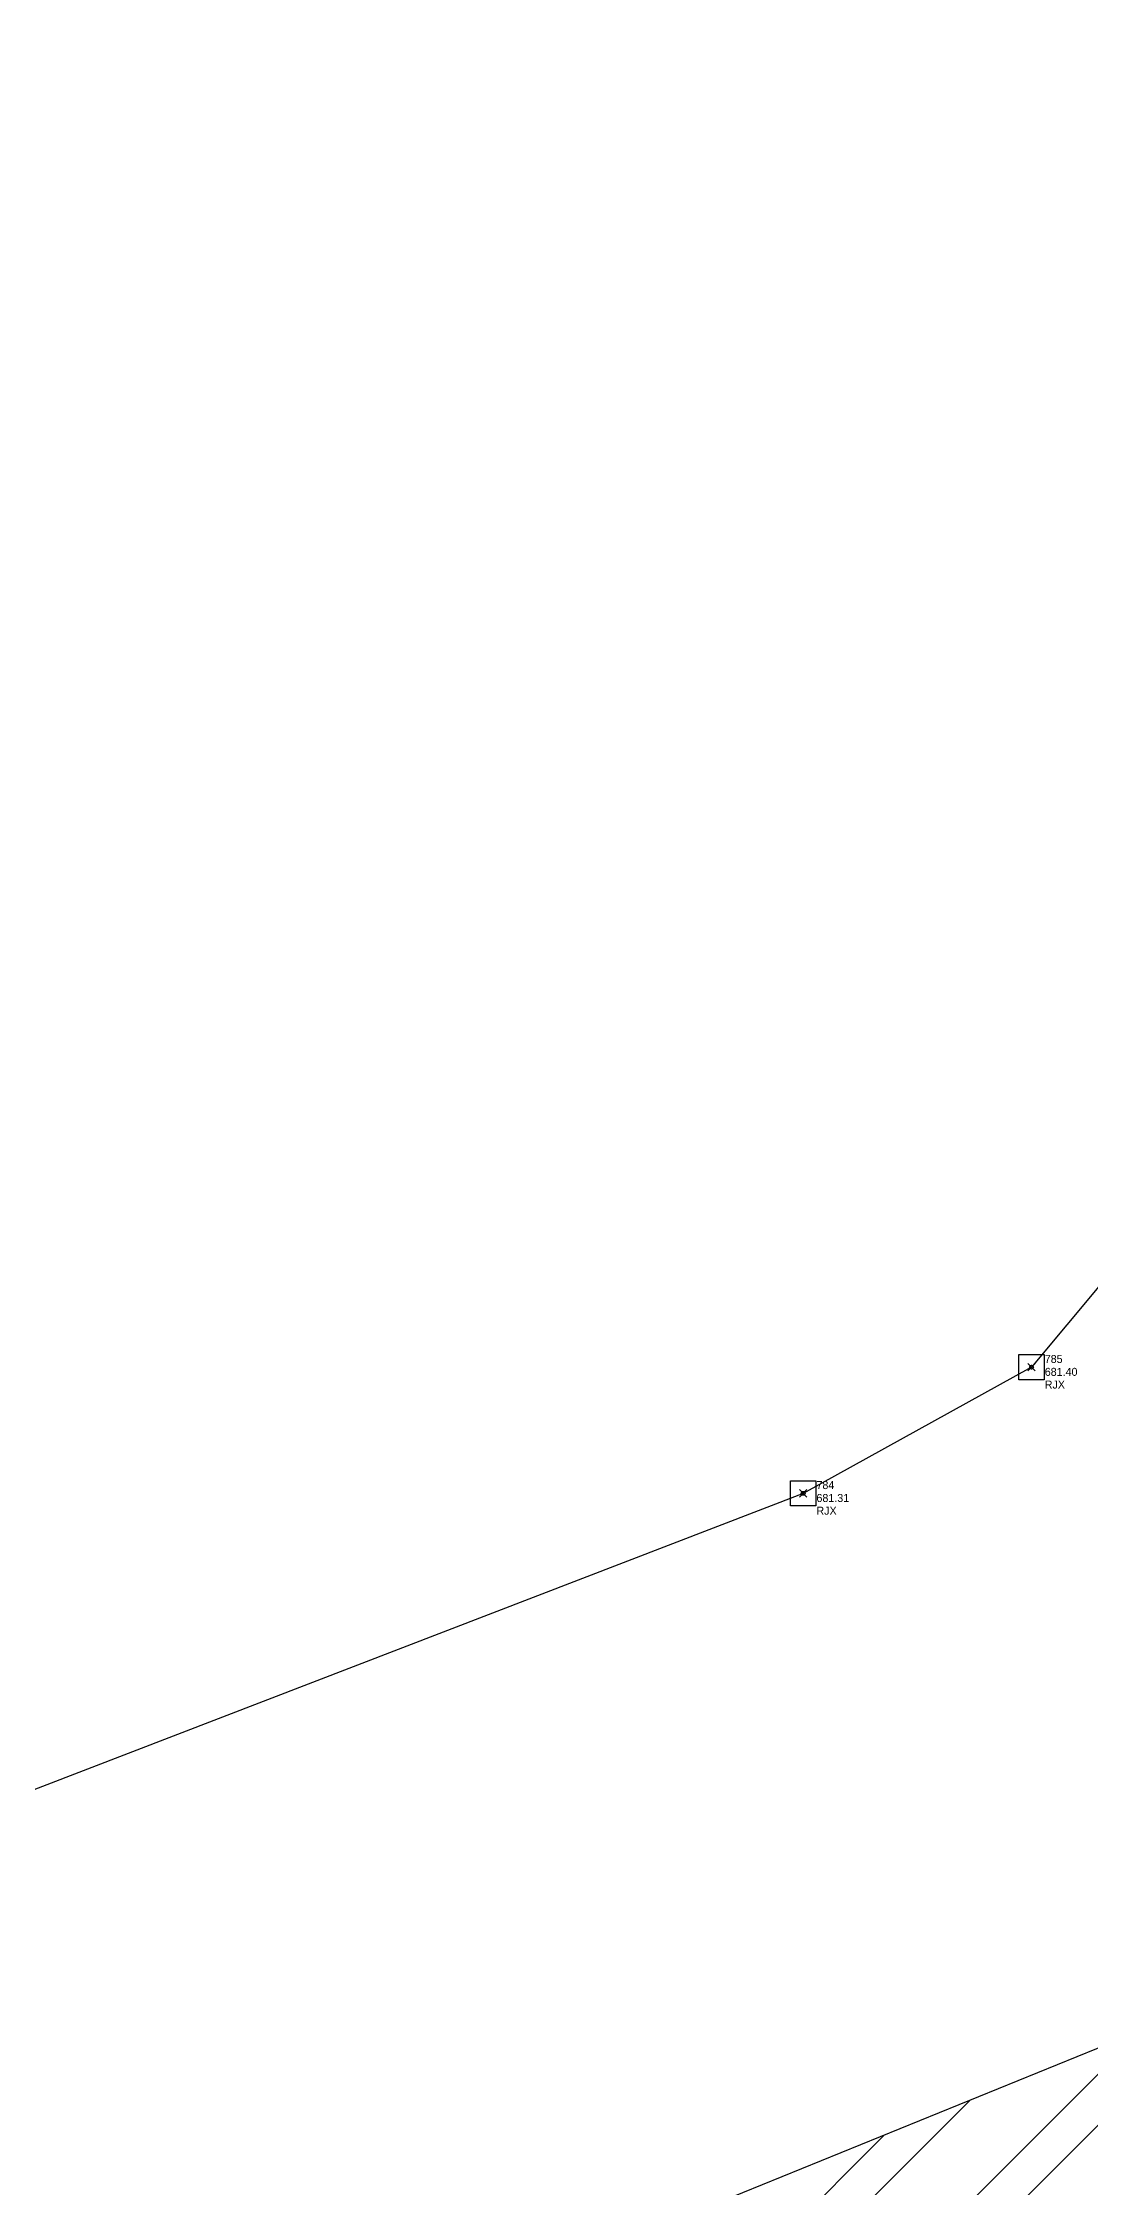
# Model space of a CAD drawing. Extents: x 350769 to 354978, y 6304672 to 6307963.
# Drawn here: x 352766.09 to 352774.4, y 6305531.52 to 6305548.54 of the extents above; entities that cross this region are included whole.
import ezdxf

# ---------------------------------------------------------------- set-up
doc = ezdxf.new("R2010")
doc.units = 0
doc.header["$PDMODE"] = 35
doc.header["$PDSIZE"] = 0.03
doc.linetypes.add('CONTINUOS', pattern=[0])
doc.layers.get('0').update_dxf_attribs({"linetype": 'CONTINUOUS'})
for name, color, linetype in [('03_S2_Pav ext_Borde vereda', 7, 'CONTINUOUS'), ('1-REJA', 252, 'FENCELINE1'), ('1-VEREDA', 251, 'CONTINUOUS'), ('2-ACHURADO VEREDA', 252, 'CONTINUOUS'), ('C-TINN', 5, 'CONTINUOUS'), ('C-TOPO - BORDE - 3', 7, 'CONTINUOUS'), ('V-NODE - 2013', 4, 'CONTINUOUS'), ('V-NODE-TEXT 2013', 2, 'CONTINUOUS')]:
    doc.layers.add(name, color=color, linetype=linetype)
doc.layers.add('0_ASD_TOPOGRAFIA_ELEMENTOS', color=9, linetype='CONTINUOS', lineweight=5, true_color=0xbdbdbd)
doc.linetypes.add('FENCELINE1', pattern='A,6.35,-2.54,[133,ltypeshp.shx,S=2.54,R=0,X=-2.54,Y=0],-2.54,25.4', length=36.83)

# ---------------------------------------------------------------- blocks, each defined once
blk = doc.blocks.new('*U252', base_point=(352772.121, 6305537.026))
at = {"layer": 'V-NODE - 2013', "lineweight": -2}
blk.add_point((352772.121, 6305537.026), dxfattribs=at)
at = {"layer": 'V-NODE-TEXT 2013', "linetype": 'ByBlock', "char_height": 0.0635}
for s, insert, attachment_point in [('784', (352772.226, 6305537.059), 7), ('681.31', (352772.226, 6305537.021), 1), ('RJX', (352772.226, 6305536.92), 1)]:
    blk.add_mtext(s, dxfattribs=dict(at, insert=insert, attachment_point=attachment_point))
blk = doc.blocks.new('*U253', base_point=(352773.933, 6305538.027))
at = {"layer": 'V-NODE - 2013', "lineweight": -2}
blk.add_point((352773.933, 6305538.027), dxfattribs=at)
at = {"layer": 'V-NODE-TEXT 2013', "linetype": 'ByBlock', "char_height": 0.0635}
for s, insert, attachment_point in [('785', (352774.038, 6305538.06), 7), ('681.40', (352774.038, 6305538.022), 1), ('RJX', (352774.038, 6305537.921), 1)]:
    blk.add_mtext(s, dxfattribs=dict(at, insert=insert, attachment_point=attachment_point))
blk = doc.blocks.new('*U4498', base_point=(352772.121, 6305537.026))
at = {"layer": 'V-NODE - 2013', "lineweight": -2}
blk.add_point((352772.121, 6305537.026), dxfattribs=at)
at = {"layer": 'V-NODE-TEXT 2013', "linetype": 'ByBlock', "char_height": 0.0635}
for s, insert, attachment_point in [('784', (352772.226, 6305537.059), 7), ('681.31', (352772.226, 6305537.021), 1), ('RJX', (352772.226, 6305536.92), 1)]:
    blk.add_mtext(s, dxfattribs=dict(at, insert=insert, attachment_point=attachment_point))
blk = doc.blocks.new('*U4499', base_point=(352773.933, 6305538.027))
at = {"layer": 'V-NODE - 2013', "lineweight": -2}
blk.add_point((352773.933, 6305538.027), dxfattribs=at)
at = {"layer": 'V-NODE-TEXT 2013', "linetype": 'ByBlock', "char_height": 0.0635}
for s, insert, attachment_point in [('785', (352774.038, 6305538.06), 7), ('681.40', (352774.038, 6305538.022), 1), ('RJX', (352774.038, 6305537.921), 1)]:
    blk.add_mtext(s, dxfattribs=dict(at, insert=insert, attachment_point=attachment_point))
blk = doc.blocks.new('TOPOGRAFIA')
at = {"layer": '1-REJA', "color": 9, "true_color": 0xbdbdbd, "flags": 128}
blk.add_lwpolyline([(390617.874, 6302564.101), (390623.121, 6302567.639), (390630.809, 6302571.84), (390636.519, 6302574.549), (390647.519, 6302578.903), (390655.174, 6302581.999), (390662.884, 6302584.895), (390664.622, 6302585.451), (390670.811, 6302587.388), (390678.239, 6302589.316), (390682.657, 6302590.056), (390686.927, 6302590.717), (390697.544, 6302592.228), (390711.414, 6302594.106), (390725.734, 6302596.126), (390738.984, 6302597.943), (390752.1, 6302599.747), (390756.091, 6302599.956), (390758.713, 6302599.53), (390766.266, 6302597.729), (390767.867, 6302596.473), (390768.733, 6302594.649), (390769.993, 6302585.57), (390771.631, 6302574.23), (390772.485, 6302568.265), (390774.129, 6302556.217), (390775.876, 6302543.685), (390775.866, 6302541.561), (390775.254, 6302539.614), (390773.933, 6302538.027), (390772.121, 6302537.026), (390761.679, 6302533.001), (390749.581, 6302528.273, -0.439912), (390747.382, 6302529.771), (390747.416, 6302530.903)], format="xyb", dxfattribs=at)
at = {"layer": '1-VEREDA', "color": 9, "true_color": 0xbdbdbd, "flags": 128}
blk.add_lwpolyline([(390779.051, 6302534.166), (390777.12, 6302533.349), (390776.949, 6302533.635), (390767.175, 6302529.661), (390757.695, 6302525.376), (390748.002, 6302520.893), (390737.888, 6302516.144), (390730.032, 6302512.591), (390725.232, 6302511.131), (390711.741, 6302505.751), (390701.822, 6302501.812), (390688.808, 6302496.674), (390675.378, 6302491.326)], dxfattribs=at)
at = {"layer": 'C-TINN', "color": 9, "linetype": 'Continuous', "lineweight": -3, "true_color": 0xbdbdbd}
for points, elevation in [([(390773.833, 6302537.927), (390773.833, 6302538.127), (390774.033, 6302538.127), (390774.033, 6302537.927), (390773.833, 6302537.927)], 681.401), ([(390772.021, 6302536.926), (390772.021, 6302537.126), (390772.221, 6302537.126), (390772.221, 6302536.926), (390772.021, 6302536.926)], 681.309)]:
    blk.add_lwpolyline(points, dxfattribs=dict(at, elevation=elevation))
for p in [(390773.933, 6302538.027, 681.401), (390772.121, 6302537.026, 681.309)]:
    blk.add_point(p, dxfattribs=at)
at = {"layer": 'C-TOPO - BORDE - 3', "color": 9, "true_color": 0xbdbdbd, "elevation": 679.37, "flags": 128}
blk.add_lwpolyline([(390771.631, 6302574.23), (390772.485, 6302568.265), (390774.129, 6302556.217), (390775.876, 6302543.685), (390775.866, 6302541.561), (390775.254, 6302539.614), (390773.933, 6302538.027), (390772.121, 6302537.026), (390761.679, 6302533.001), (390749.581, 6302528.273), (390748.002, 6302520.893), (390737.888, 6302516.144), (390730.032, 6302512.591), (390725.232, 6302511.131), (390711.741, 6302505.751), (390701.822, 6302501.812), (390688.808, 6302496.674), (390675.378, 6302491.326)], dxfattribs=at)
at = {"color": 9, "true_color": 0xbdbdbd}
for name, p in [('*U4499', (390773.933, 6302538.027)), ('*U4498', (390772.121, 6302537.026))]:
    blk.add_blockref(name, p, dxfattribs=at)

msp = doc.modelspace()

# ---------------------------------------------------------------- hatches: boundary and pattern name
at = {"layer": '03_S2_Pav ext_Borde vereda'}
h = msp.add_hatch(dxfattribs=at)
h.set_pattern_fill('DOTS', color=256, scale=0.2)
h.set_pattern_definition([(0, (0, 0), (0.079375, 0.15875), [0, -0.15875])])
edge = h.paths.add_edge_path()
edge.add_arc((352748.807, 6305741.269), 0.6, 191.9515, 355.6455, ccw=False)
edge.add_arc((352792.166, 6305750.447), 44.919, 191.6658, 191.9515, ccw=False)
edge.add_line((352748.174, 6305741.364), (352741.238, 6305741.435))
edge.add_arc((352792.166, 6305750.447), 51.719, 188.0126, 190.0351, ccw=False)
edge.add_line((352740.951, 6305743.238), (352740.749, 6305743.24))
edge.add_arc((352792.166, 6305750.447), 51.919, 187.9792, 192.0603)
edge.add_arc((352692.496, 6305729.152), 50, 5.6038, 12.0603, ccw=False)
edge.add_arc((352885.486, 6305749.065), 144.016, 185.9908, 195.05624)
edge.add_arc((352743.517, 6305710.875), 3, -16.8305, 15.0562, ccw=False)
edge.add_line((352746.389, 6305710.007), (352745.329, 6305706.502))
edge.add_arc((352748.2, 6305705.634), 3, 163.1695, 198.1695)
edge.add_line((352745.35, 6305704.698), (352746.83, 6305700.188))
edge.add_arc((353217.983, 6305866.064), 499.5, 199.39537, 202.53487)
edge.add_line((352756.622, 6305674.633), (352763.639, 6305654.529))
edge.add_line((352763.639, 6305654.529), (352766.426, 6305646.435))
edge.add_arc((352769.263, 6305647.412), 3, 199.0021, 234.0031)
edge.add_line((352767.5, 6305644.985), (352769.962, 6305643.197))
edge.add_arc((352768.198, 6305640.77), 3, 17.9764, 54.0015, ccw=False)
edge.add_arc((351870.786, 6305349.592), 946.469, 17.70596, 17.976359, ccw=False)
edge.add_arc((357774.17, 6306970.411), 5176.321, 194.922513, 195.061819)
edge.add_arc((352345.674, 6305526.266), 441.256, 9.34098, 12.96792, ccw=False)
edge.add_line((352781.079, 6305597.886), (352781.449, 6305594.732))
edge.add_line((352781.449, 6305594.732), (352781.712, 6305591.66))
edge.add_line((352781.712, 6305591.66), (352781.839, 6305588.604))
edge.add_line((352781.839, 6305588.604), (352781.836, 6305585.625))
edge.add_line((352781.836, 6305585.625), (352781.765, 6305582.656))
edge.add_line((352781.765, 6305582.656), (352781.694, 6305579.728))
edge.add_line((352781.694, 6305579.728), (352781.692, 6305576.786))
edge.add_line((352781.692, 6305576.786), (352781.816, 6305573.824))
edge.add_line((352781.816, 6305573.824), (352782.133, 6305570.857))
edge.add_line((352782.133, 6305570.857), (352782.422, 6305567.893))
edge.add_arc((352351.016, 6305527.324), 433.31, 3.22552, 5.37215, ccw=False)
edge.add_line((352783.639, 6305551.705), (352784.663, 6305533.533))
edge.add_line((352784.663, 6305533.533), (352784.863, 6305533.544))
edge.add_line((352784.863, 6305533.544), (352784.761, 6305535.341))
edge.add_line((352784.761, 6305535.341), (352791.052, 6305535.696))
edge.add_line((352791.052, 6305535.696), (352790.129, 6305552.071))
edge.add_arc((352351.167, 6305527.339), 439.658, 3.2247, 6.06057)
edge.add_arc((352790.357, 6305573.969), 2, 6.0606, 186.0606, ccw=False)
edge.add_arc((352351.162, 6305527.338), 443.663, 3.21745, 6.06057, ccw=False)
edge.add_line((352794.126, 6305552.239), (352795.045, 6305535.921))
edge.add_line((352795.045, 6305535.921), (352802.334, 6305536.332))
edge.add_line((352802.334, 6305536.332), (352802.435, 6305534.534))
edge.add_line((352802.435, 6305534.534), (352802.635, 6305534.546))
edge.add_line((352802.635, 6305534.546), (352801.614, 6305552.661))
edge.add_arc((352351.183, 6305527.34), 451.142, 3.21751, 7.53958)
edge.add_line((352798.425, 6305586.535), (352797.901, 6305589.489))
edge.add_line((352797.901, 6305589.489), (352797.337, 6305592.434))
edge.add_line((352797.337, 6305592.434), (352796.696, 6305595.358))
edge.add_line((352796.696, 6305595.358), (352795.983, 6305598.257))
edge.add_line((352795.983, 6305598.257), (352795.231, 6305601.141))
edge.add_line((352795.231, 6305601.141), (352794.478, 6305604.033))
edge.add_line((352794.478, 6305604.033), (352793.76, 6305606.951))
edge.add_line((352793.76, 6305606.951), (352793.112, 6305609.908))
edge.add_line((352793.112, 6305609.908), (352792.539, 6305612.89))
edge.add_line((352792.539, 6305612.89), (352792.032, 6305615.833))
edge.add_arc((352349.379, 6305527.058), 451.467, 11.34037, 13.00836)
edge.add_arc((357774.17, 6306970.411), 5162.321, 194.999983, 195.064624, ccw=False)
edge.add_arc((357774.17, 6306970.411), 5162.321, 194.918755, 194.999983, ccw=False)
edge.add_arc((351870.786, 6305349.592), 960.469, 17.685582, 18.028446)
edge.add_line((352784.099, 6305646.847), (352779.713, 6305660.065))
edge.add_line((352779.713, 6305660.065), (352778.245, 6305664.271))
edge.add_arc((352781.077, 6305665.26), 3, 164.2427, 199.242, ccw=False)
edge.add_line((352778.19, 6305666.074), (352779.097, 6305669.287))
edge.add_arc((352776.209, 6305670.102), 3, 344.2427, 379.2412)
edge.add_line((352779.042, 6305671.091), (352775.313, 6305681.773))
edge.add_arc((353217.983, 6305866.064), 479.5, 199.39537, 202.60286, ccw=False)
edge.add_arc((352886.447, 6305749.311), 128.007, 193.01673, 199.38233, ccw=False)
edge.add_line((352761.729, 6305720.48), (352761.207, 6305722.929))
edge.add_arc((352758.273, 6305722.303), 3, 12.0434, 47.0434)
edge.add_line((352760.317, 6305724.499), (352758.056, 6305726.605))
edge.add_arc((352760.094, 6305728.805), 3, 189.0153, 227.1838, ccw=False)
edge.add_arc((352890.905, 6305749.734), 135.474, 186.61724, 189.08835, ccw=False)
edge.add_arc((352776.2, 6305736.427), 20, 179.05, 186.6144, ccw=False)
edge.add_arc((352822.484, 6305735.659), 66.291, 173.57381, 179.05002, ccw=False)
edge.add_line((352756.61, 6305743.079), (352756.409, 6305743.081))
edge.add_arc((352822.484, 6305735.659), 66.491, 173.59144, 175.14861)
edge.add_line((352756.232, 6305741.282), (352749.412, 6305741.352))
edge.add_arc((352781.038, 6305739.581), 31.675, 176.7951, 177.0268)
at = {"layer": '2-ACHURADO VEREDA'}
h = msp.add_hatch(dxfattribs=at)
h.set_pattern_fill('ANSI32', color=256, scale=0.09)
h.paths.add_polyline_path([(352720.617, 6305598.054), (352732.368, 6305599.703), (352742.734, 6305601.134), (352755.34, 6305602.893), (352757.27, 6305603.202), (352761.983, 6305602.436), (352770.567, 6305600.41), (352771.013, 6305599.078), (352772.382, 6305589.499), (352773.367, 6305582.69), (352774.502, 6305574.654), (352776.311, 6305561.585), (352778.207, 6305548.171), (352779.696, 6305548.344), (352777.83, 6305561.778), (352775.967, 6305574.833), (352774.777, 6305582.795), (352773.865, 6305589.674), (352772.388, 6305600.297, 0.05743), (352771.451, 6305601.418), (352762.18, 6305603.377), (352757.291, 6305604.147), (352755.264, 6305603.879), (352742.632, 6305602.124), (352732.139, 6305600.646), (352720.501, 6305599.028), (352712.936, 6305597.962), (352700.518, 6305596.221), (352698.257, 6305595.938), (352688.145, 6305594.514, 0.016921), (352676.257, 6305592.819, 0.0646), (352658.21, 6305587.147), (352649.116, 6305583.522), (352638.688, 6305579.25), (352638.972, 6305578.433), (352649.251, 6305582.52), (352658.538, 6305586.235, -0.061952), (352676.156, 6305591.833, -0.0218), (352688.13, 6305593.524), (352698.383, 6305594.963), (352700.716, 6305595.265), (352713.022, 6305596.978)])
h = msp.add_hatch(dxfattribs=at)
h.set_pattern_fill('ANSI32', color=256, scale=0.09)
h.paths.add_polyline_path([(352778.513, 6305530.641), (352778.682, 6305530.165, 0.30076), (352781.877, 6305535.88), (352781.417, 6305539.545), (352780.967, 6305539.483), (352779.696, 6305548.344), (352778.207, 6305548.171), (352779.429, 6305539.404), (352778.4, 6305538.745), (352779.051, 6305534.166), (352777.12, 6305533.349), (352776.949, 6305533.635), (352767.175, 6305529.661), (352757.695, 6305525.376), (352748.002, 6305520.893), (352737.888, 6305516.144), (352730.032, 6305512.591), (352725.232, 6305511.131), (352711.741, 6305505.751), (352701.822, 6305501.812), (352688.808, 6305496.674), (352675.378, 6305491.326), (352662.77, 6305486.309), (352650.76, 6305481.531), (352641.08, 6305477.675), (352632.611, 6305474.335), (352623.668, 6305470.801), (352617.537, 6305468.424), (352605.764, 6305463.41), (352608.355, 6305461.211), (352618.346, 6305465.146), (352624.871, 6305467.668), (352633.825, 6305471.211), (352642.415, 6305474.593), (352652.307, 6305478.512), (352664.168, 6305483.169), (352676.565, 6305488.051), (352690.331, 6305493.466), (352703.095, 6305498.55), (352713.345, 6305502.582), (352726.41, 6305507.725), (352731.324, 6305509.731), (352740.236, 6305513.341), (352747.826, 6305516.788), (352758.93, 6305522.123), (352768.406, 6305526.356)])

# ---------------------------------------------------------------- linework, layer by layer
at = {"layer": '1-REJA', "ltscale": 0.2, "flags": 128}
msp.add_lwpolyline([(352617.874, 6305564.101), (352623.121, 6305567.639), (352630.809, 6305571.84), (352636.519, 6305574.549), (352647.519, 6305578.903), (352655.174, 6305581.999), (352662.884, 6305584.895), (352664.622, 6305585.451), (352670.811, 6305587.388), (352678.239, 6305589.316), (352682.657, 6305590.056), (352686.927, 6305590.717), (352697.544, 6305592.228), (352711.414, 6305594.106), (352725.734, 6305596.126), (352738.984, 6305597.943), (352752.1, 6305599.747), (352756.091, 6305599.956), (352758.713, 6305599.53), (352766.266, 6305597.729), (352767.867, 6305596.473), (352768.733, 6305594.649), (352769.993, 6305585.57), (352771.631, 6305574.23), (352772.485, 6305568.265), (352774.129, 6305556.217), (352775.876, 6305543.685), (352775.866, 6305541.561), (352775.254, 6305539.614), (352773.933, 6305538.027), (352772.121, 6305537.026), (352761.679, 6305533.001), (352749.581, 6305528.273, -0.439912), (352747.382, 6305529.771), (352747.416, 6305530.903)], format="xyb", dxfattribs=at)
at = {"layer": '1-VEREDA', "flags": 128}
msp.add_lwpolyline([(352779.051, 6305534.166), (352777.12, 6305533.349), (352776.949, 6305533.635), (352767.175, 6305529.661), (352757.695, 6305525.376), (352748.002, 6305520.893), (352737.888, 6305516.144), (352730.032, 6305512.591), (352725.232, 6305511.131), (352711.741, 6305505.751), (352701.822, 6305501.812), (352688.808, 6305496.674), (352675.378, 6305491.326)], dxfattribs=at)
at = {"layer": 'C-TOPO - BORDE - 3', "elevation": 679.37, "flags": 128}
msp.add_lwpolyline([(352771.631, 6305574.23), (352772.485, 6305568.265), (352774.129, 6305556.217), (352775.876, 6305543.685), (352775.866, 6305541.561), (352775.254, 6305539.614), (352773.933, 6305538.027), (352772.121, 6305537.026), (352761.679, 6305533.001), (352749.581, 6305528.273), (352748.002, 6305520.893), (352737.888, 6305516.144), (352730.032, 6305512.591), (352725.232, 6305511.131), (352711.741, 6305505.751), (352701.822, 6305501.812), (352688.808, 6305496.674), (352675.378, 6305491.326)], dxfattribs=at)

# ---------------------------------------------------------------- block references
for name, p in [('*U253', (352773.933, 6305538.027)), ('*U252', (352772.121, 6305537.026))]:
    msp.add_blockref(name, p)

# ---------------------------------------------------------------- next in the draw order: block references
at = {"layer": '0_ASD_TOPOGRAFIA_ELEMENTOS', "color": 30, "true_color": 0xf26507}
msp.add_blockref('TOPOGRAFIA', (-38000, 3000), dxfattribs=at)

doc.saveas('drawing.dxf')
